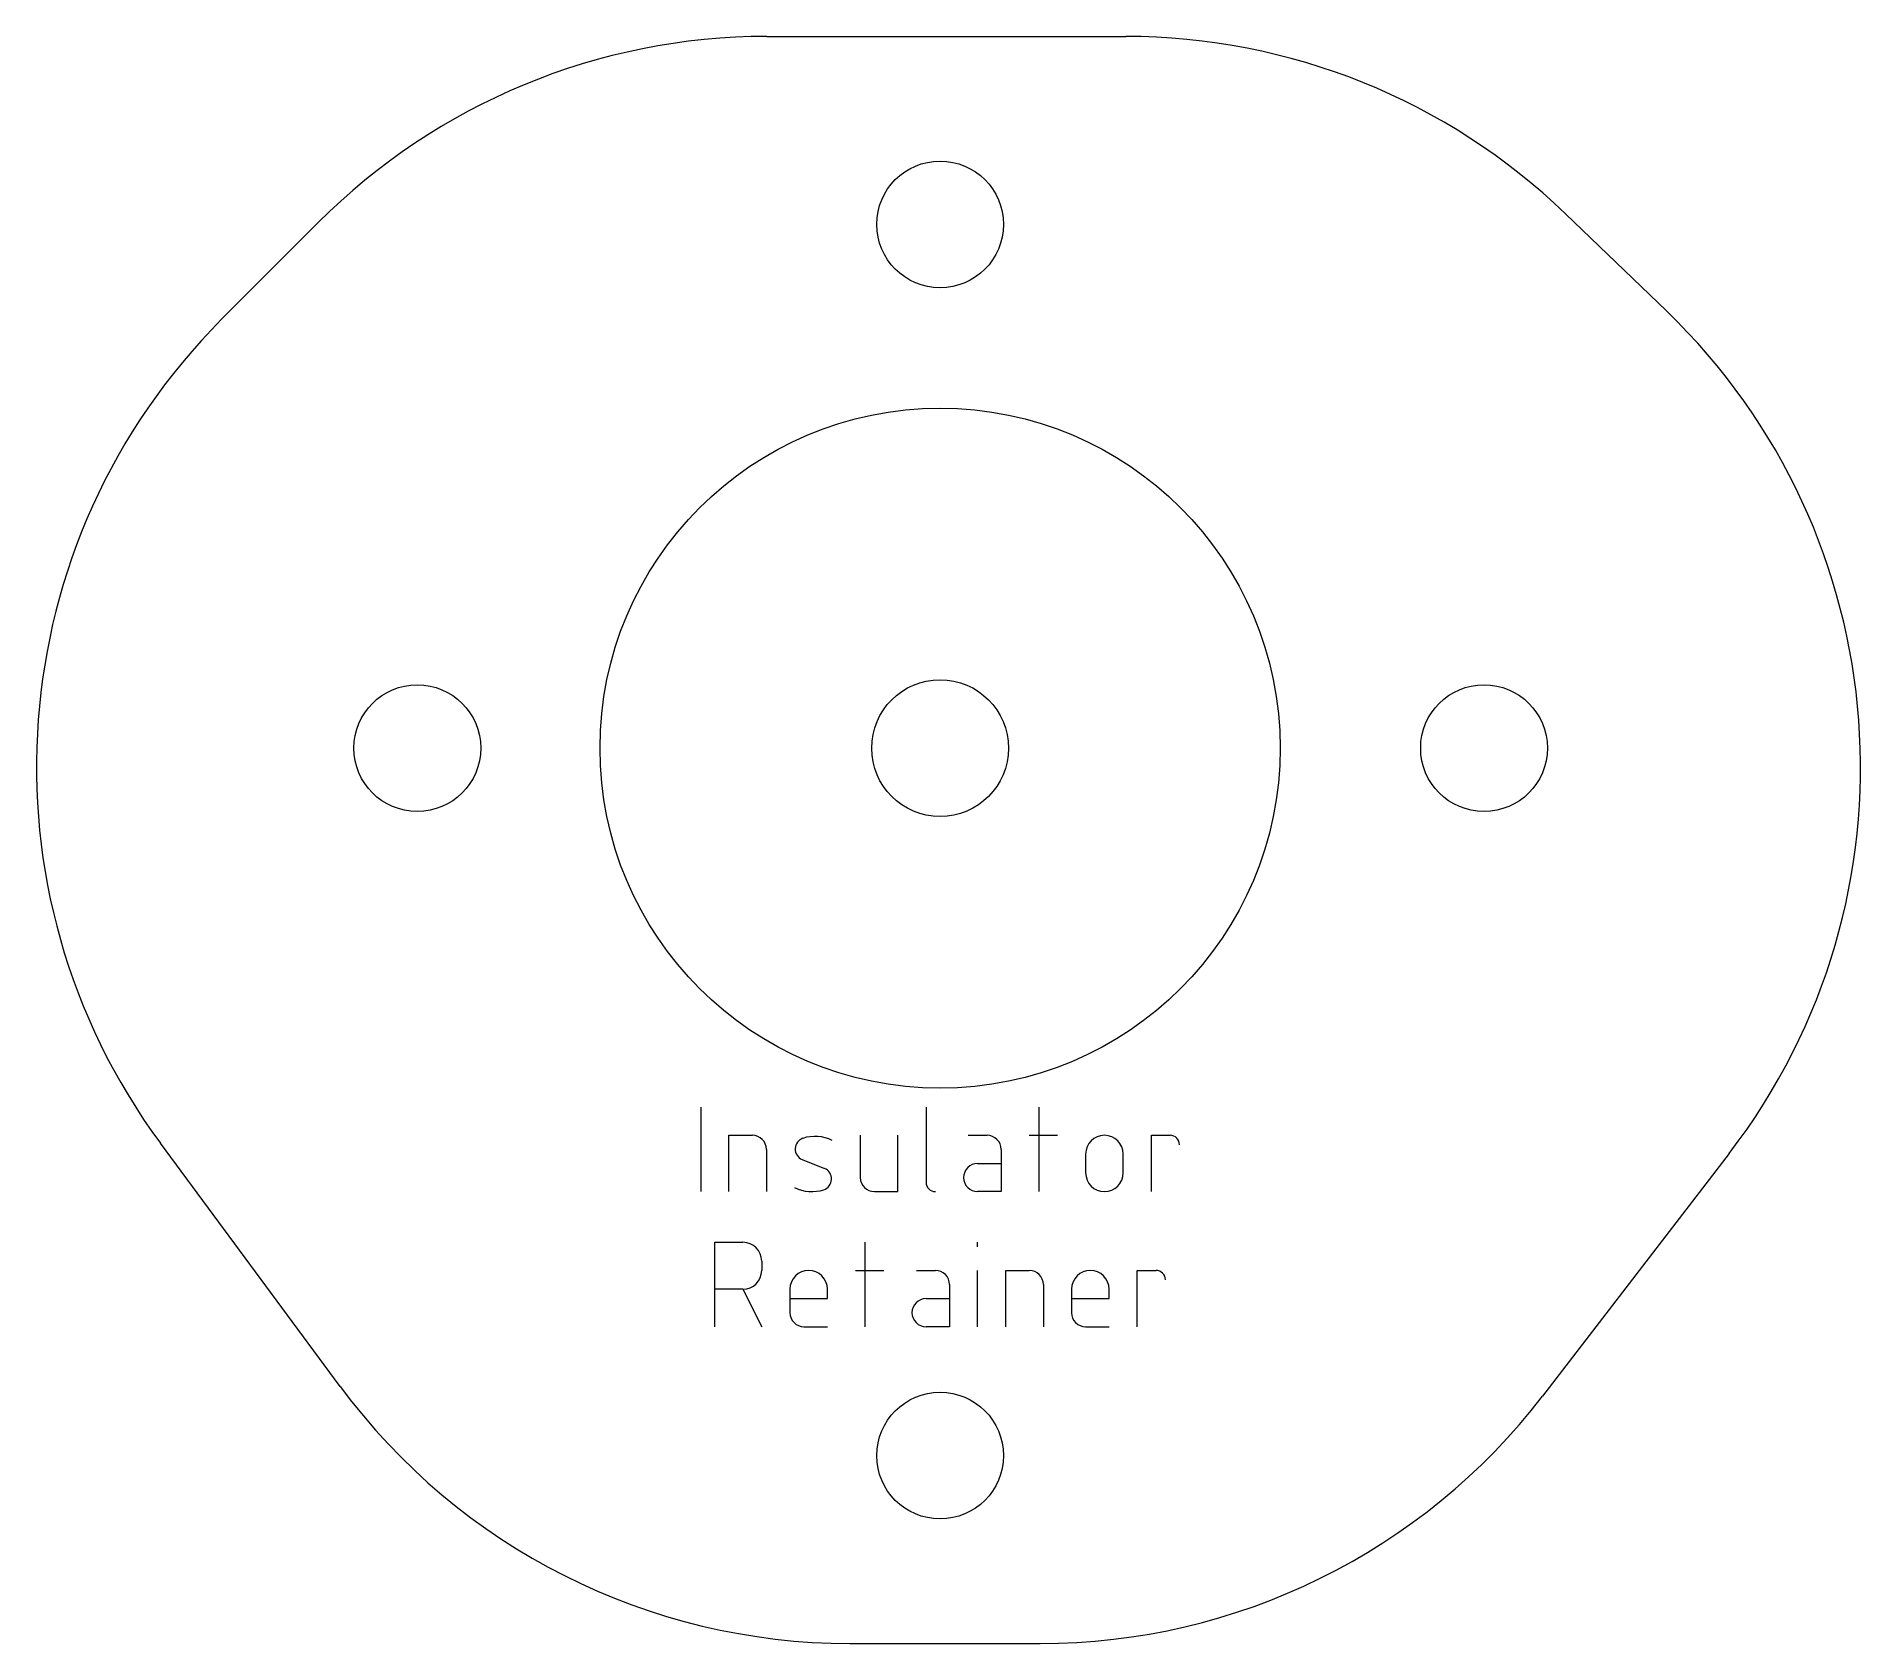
# Model space of a CAD drawing. Header units: millimetres. Extents: x 122.6 to 165.8, y 115.4 to 153.4.
import ezdxf

# ---------------------------------------------------------------- set-up
doc = ezdxf.new("R2010")
doc.units = ezdxf.units.MM
for name, color, linetype, lineweight, true_color in [('CupCake Insulator Retainer', 7, 'CONTINUOUS', 0, 0x000000), ('CupCake Insulator Retainer Text', 1, 'CONTINUOUS', 0, 0xff0000), ('Insulator Retainer Top', 7, 'CONTINUOUS', 0, 0x000000)]:
    doc.layers.add(name, color=color, linetype=linetype, lineweight=lineweight, true_color=true_color)

msp = doc.modelspace()

# ---------------------------------------------------------------- linework, layer by layer
at = {"layer": 'CupCake Insulator Retainer'}
for p, q in [((139.899, 153.45), (148.395, 153.45)), ((126.994, 146.753), (129.282, 149.046)), ((158.8, 149.254), (161.192, 146.951)), ((129.8, 121.487), (125.546, 127.244)), ((162.679, 127.006), (158.262, 121.259)), ((141.864, 115.4), (146.369, 115.4))]:
    msp.add_line(p, q, dxfattribs=at)
for centre, radius in [((144, 149), 1.5), ((144, 136.6), 8.05), ((131.625, 136.6), 1.5), ((156.875, 136.6), 1.5), ((144, 119.85), 1.5)]:
    msp.add_circle(centre, radius, dxfattribs=at)
for centre, start, end in [((139.899, 138.45), 90, 135.0578), ((148.395, 138.45), 46.0766, 90), ((150.786, 136.147), 322.4521, 46.0766), ((137.611, 136.157), 135.0578, 216.4572), ((141.864, 130.4), 216.4572, 270), ((146.369, 130.4), 270, 322.4521)]:
    msp.add_arc(centre, 15, start, end, dxfattribs=at)
at = {"layer": 'CupCake Insulator Retainer Text'}
for p, q in [((138.333, 128.1), (138.333, 126.1)), ((143.667, 128.1), (143.667, 126.322)), ((146.333, 128.1), (146.333, 126.1)), ((139, 126.1), (139, 127.433)), ((139, 127.433), (139.556, 127.433)), ((142.111, 127.433), (142.111, 126.433)), ((143, 126.1), (143, 127.433)), ((144.667, 127.433), (145.111, 127.433)), ((146.111, 127.433), (146.778, 127.433)), ((149, 126.1), (149, 127.433)), ((149, 127.433), (149.444, 127.433)), ((139.889, 127.1), (139.889, 126.1)), ((145.444, 127.1), (145.444, 126.1)), ((147.444, 126.989), (147.444, 126.544)), ((148.333, 126.544), (148.333, 126.989)), ((140.737, 126.861), (141.263, 126.646)), ((144.889, 126.767), (145.444, 126.767)), ((142.444, 126.1), (143, 126.1)), ((145.444, 126.1), (144.889, 126.1)), ((138.667, 122.9), (138.667, 124.9)), ((138.667, 124.9), (139.333, 124.9)), ((142.222, 124.9), (142.222, 122.9)), ((144.889, 124.789), (144.889, 124.9)), ((139.778, 124.456), (139.778, 124.233)), ((142, 124.233), (142.667, 124.233)), ((143.444, 124.233), (143.889, 124.233)), ((144.889, 122.9), (144.889, 124.233)), ((145.556, 122.9), (145.556, 124.233)), ((145.556, 124.233), (146.111, 124.233)), ((148.667, 122.9), (148.667, 124.233)), ((148.667, 124.233), (149.111, 124.233)), ((139.333, 123.789), (138.667, 123.789)), ((139.333, 123.789), (139.778, 122.9)), ((140.444, 123.789), (140.444, 123.233)), ((140.444, 123.567), (141.333, 123.567)), ((141.333, 123.567), (141.333, 123.789)), ((143.667, 123.567), (144.222, 123.567)), ((144.222, 123.9), (144.222, 122.9)), ((146.444, 123.9), (146.444, 122.9)), ((147.111, 123.789), (147.111, 123.233)), ((147.111, 123.567), (148, 123.567)), ((148, 123.567), (148, 123.789)), ((140.778, 122.9), (141.333, 122.9)), ((144.222, 122.9), (143.667, 122.9)), ((147.444, 122.9), (148, 122.9))]:
    msp.add_line(p, q, dxfattribs=at)
for centre, radius, start, end in [((139.556, 127.1), 0.333, 360, 90), ((141.036, 126.505), 0.902, 63.1, 108.3), ((145.111, 127.1), 0.333, 360, 90), ((147.889, 126.989), 0.444, 360, 180), ((149.444, 127.211), 0.222, 360, 90), ((140.837, 127.108), 0.267, 108.3, 247.8), ((141.163, 126.399), 0.267, 288.3, 67.79), ((144.889, 126.433), 0.333, 90, 270), ((147.889, 126.544), 0.444, 180, 360), ((140.964, 127.002), 0.902, 243.1, 288.3), ((142.444, 126.433), 0.333, 180, 270), ((143.889, 126.322), 0.222, 180, 270), ((139.333, 124.456), 0.444, 360, 90), ((139.333, 124.233), 0.444, 270, 360), ((140.889, 123.789), 0.444, 360, 180), ((143.889, 123.9), 0.333, 360, 90), ((146.111, 123.9), 0.333, 360, 90), ((147.556, 123.789), 0.444, 360, 180), ((149.111, 124.011), 0.222, 360, 90), ((143.667, 123.233), 0.333, 90, 270), ((140.778, 123.233), 0.333, 180, 270), ((147.444, 123.233), 0.333, 180, 270)]:
    msp.add_arc(centre, radius, start, end, dxfattribs=at)
at = {"layer": 'Insulator Retainer Top'}
for p, q in [((139.899, 153.45), (148.395, 153.45)), ((126.994, 146.753), (129.282, 149.046)), ((158.8, 149.254), (161.192, 146.951)), ((138.333, 128.1), (138.333, 126.1)), ((143.667, 128.1), (143.667, 126.322)), ((146.333, 128.1), (146.333, 126.1)), ((139, 126.1), (139, 127.433)), ((139, 127.433), (139.556, 127.433)), ((142.111, 127.433), (142.111, 126.433)), ((143, 126.1), (143, 127.433)), ((144.667, 127.433), (145.111, 127.433)), ((146.111, 127.433), (146.778, 127.433)), ((149, 126.1), (149, 127.433)), ((149, 127.433), (149.444, 127.433)), ((129.8, 121.487), (125.546, 127.244)), ((139.889, 127.1), (139.889, 126.1)), ((145.444, 127.1), (145.444, 126.1)), ((147.444, 126.989), (147.444, 126.544)), ((148.333, 126.544), (148.333, 126.989)), ((162.679, 127.006), (158.262, 121.259)), ((140.737, 126.861), (141.263, 126.646)), ((144.889, 126.767), (145.444, 126.767)), ((142.444, 126.1), (143, 126.1)), ((145.444, 126.1), (144.889, 126.1)), ((138.667, 122.9), (138.667, 124.9)), ((138.667, 124.9), (139.333, 124.9)), ((142.222, 124.9), (142.222, 122.9)), ((144.889, 124.789), (144.889, 124.9)), ((139.778, 124.456), (139.778, 124.233)), ((142, 124.233), (142.667, 124.233)), ((143.444, 124.233), (143.889, 124.233)), ((144.889, 122.9), (144.889, 124.233)), ((145.556, 122.9), (145.556, 124.233)), ((145.556, 124.233), (146.111, 124.233)), ((148.667, 122.9), (148.667, 124.233)), ((148.667, 124.233), (149.111, 124.233)), ((139.333, 123.789), (138.667, 123.789)), ((139.333, 123.789), (139.778, 122.9)), ((140.444, 123.789), (140.444, 123.233)), ((140.444, 123.567), (141.333, 123.567)), ((141.333, 123.567), (141.333, 123.789)), ((143.667, 123.567), (144.222, 123.567)), ((144.222, 123.9), (144.222, 122.9)), ((146.444, 123.9), (146.444, 122.9)), ((147.111, 123.789), (147.111, 123.233)), ((147.111, 123.567), (148, 123.567)), ((148, 123.567), (148, 123.789)), ((140.778, 122.9), (141.333, 122.9)), ((144.222, 122.9), (143.667, 122.9)), ((147.444, 122.9), (148, 122.9)), ((141.864, 115.4), (146.369, 115.4))]:
    msp.add_line(p, q, dxfattribs=at)
for centre, radius in [((144, 149), 1.5), ((144, 136.6), 1.62), ((131.625, 136.6), 1.5), ((156.875, 136.6), 1.5), ((144, 119.85), 1.5)]:
    msp.add_circle(centre, radius, dxfattribs=at)
for centre, radius, start, end in [((139.899, 138.45), 15, 90, 135.0578), ((148.395, 138.45), 15, 46.0766, 90), ((150.786, 136.147), 15, 322.4521, 46.0766), ((137.611, 136.157), 15, 135.0578, 216.4572), ((139.556, 127.1), 0.333, 360, 90), ((141.036, 126.505), 0.902, 63.1, 108.3), ((145.111, 127.1), 0.333, 360, 90), ((147.889, 126.989), 0.444, 360, 180), ((149.444, 127.211), 0.222, 360, 90), ((140.837, 127.108), 0.267, 108.3, 247.8), ((141.163, 126.399), 0.267, 288.3, 67.79), ((144.889, 126.433), 0.333, 90, 270), ((147.889, 126.544), 0.444, 180, 360), ((140.964, 127.002), 0.902, 243.1, 288.3), ((142.444, 126.433), 0.333, 180, 270), ((143.889, 126.322), 0.222, 180, 270), ((139.333, 124.456), 0.444, 360, 90), ((139.333, 124.233), 0.444, 270, 360), ((140.889, 123.789), 0.444, 360, 180), ((143.889, 123.9), 0.333, 360, 90), ((146.111, 123.9), 0.333, 360, 90), ((147.556, 123.789), 0.444, 360, 180), ((149.111, 124.011), 0.222, 360, 90), ((143.667, 123.233), 0.333, 90, 270), ((140.778, 123.233), 0.333, 180, 270), ((147.444, 123.233), 0.333, 180, 270), ((141.864, 130.4), 15, 216.4572, 270), ((146.369, 130.4), 15, 270, 322.4521)]:
    msp.add_arc(centre, radius, start, end, dxfattribs=at)

doc.saveas('drawing.dxf')
